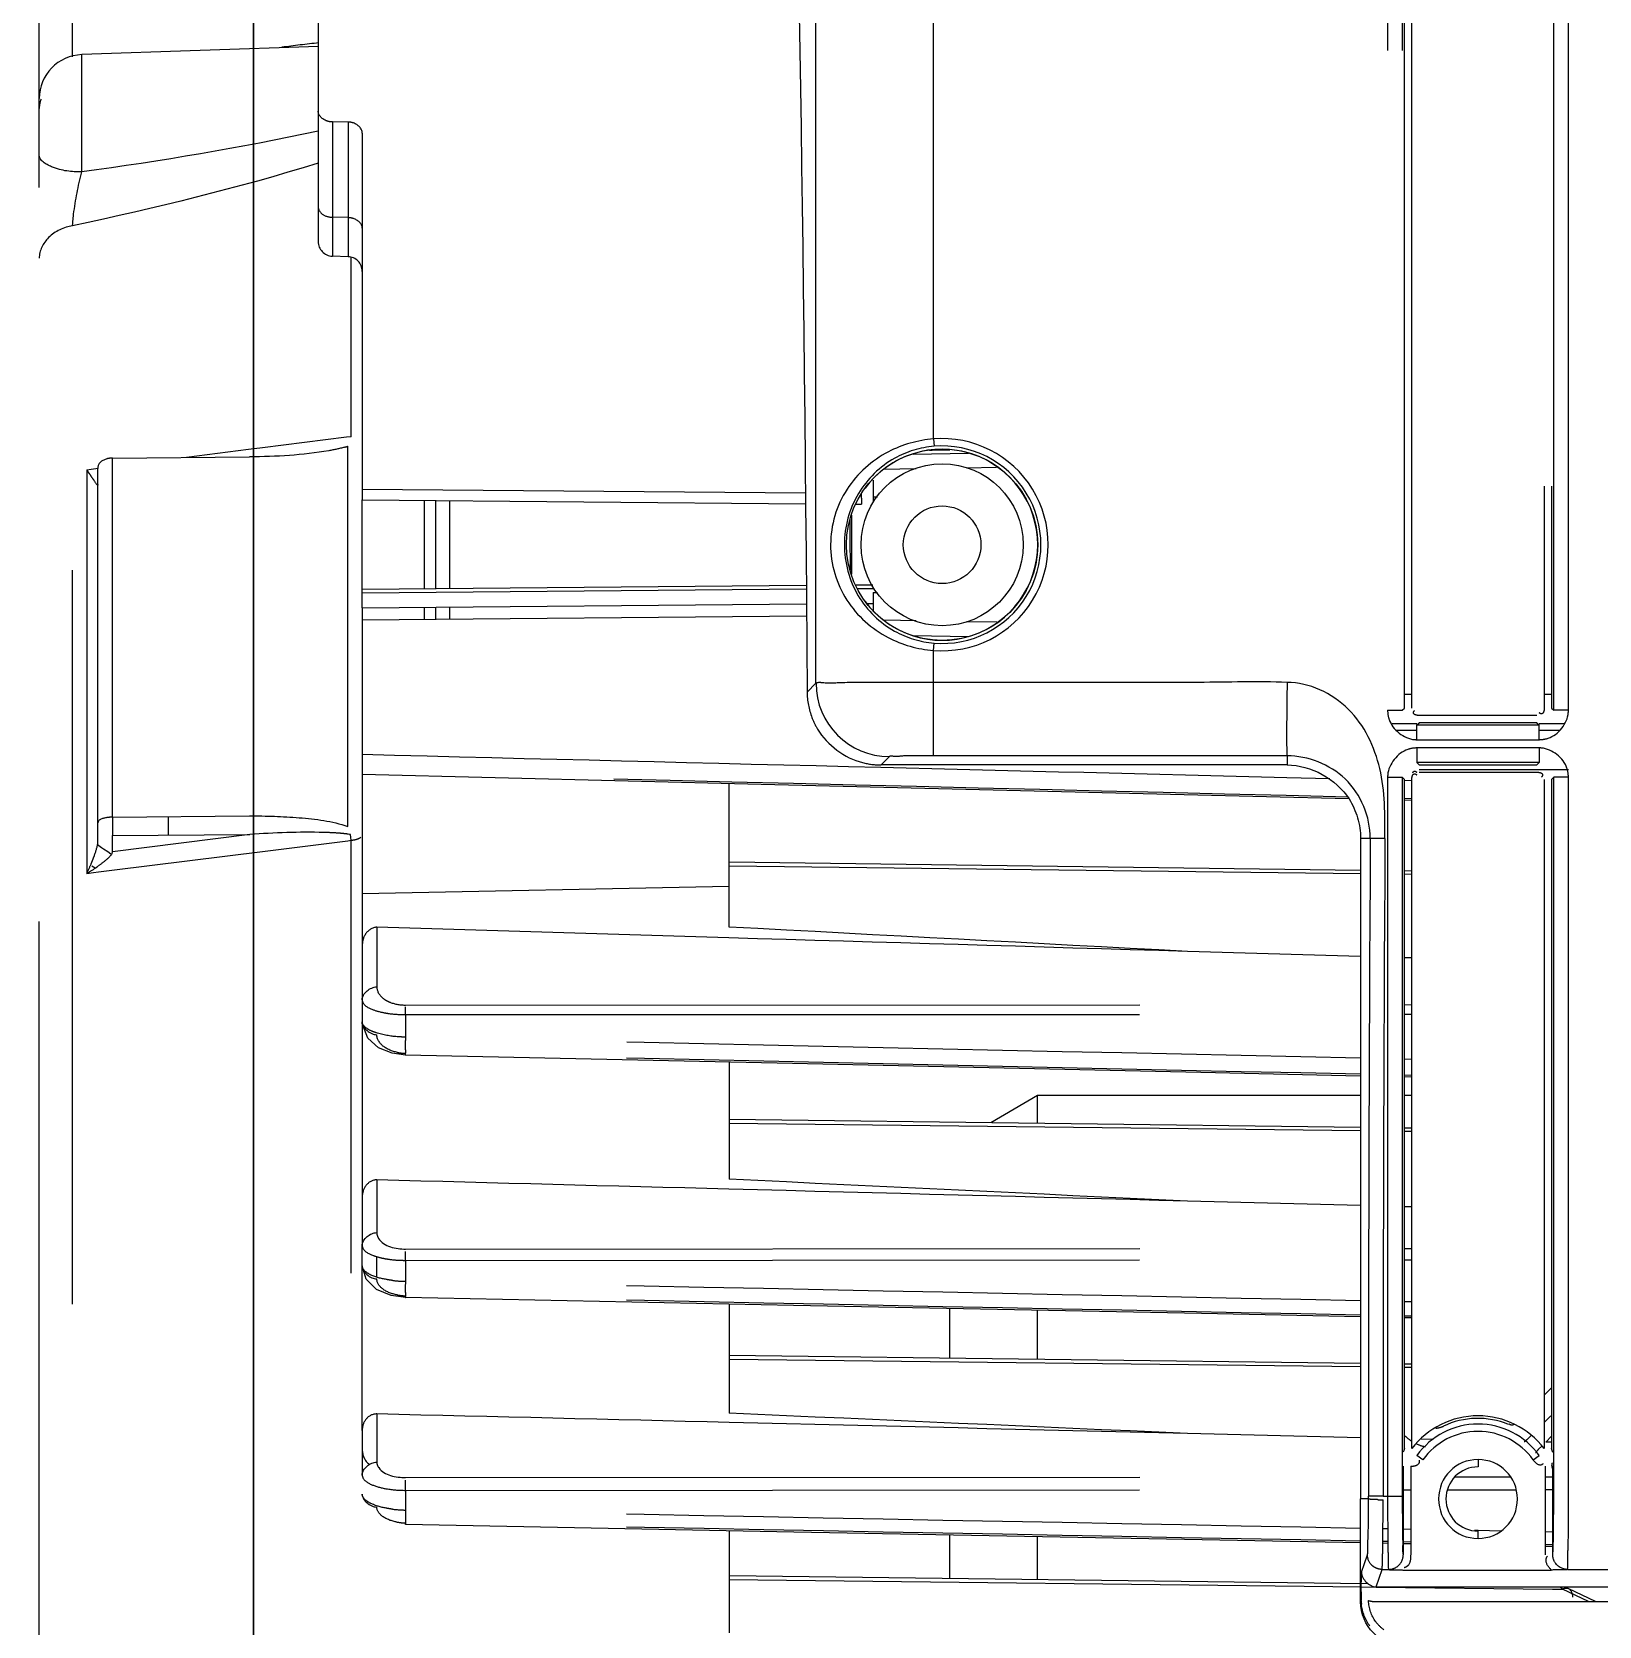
# Model space of a CAD drawing. Header units: millimetres. Extents: x 17886 to 18265, y -8727 to -7321.
# Drawn here: x 17962.2 to 17963.268, y -7873.928 to -7872.842 of the extents above; entities that cross this region are included whole.
import ezdxf

# ---------------------------------------------------------------- set-up
doc = ezdxf.new("R2010")
doc.units = ezdxf.units.MM
doc.linetypes.add('EPL_DASH', pattern=[1, 0.5, -0.5])
doc.layers.add('3551370_DKREDXF_CONTINUOUS_LINE', color=7, linetype='Continuous')
doc.layers.add('CRTANJE', color=4, linetype='Continuous', lineweight=30)

msp = doc.modelspace()

# ---------------------------------------------------------------- linework, layer by layer
at = {"layer": '3551370_DKREDXF_CONTINUOUS_LINE', "color": 6, "linetype": 'EPL_DASH'}
for p, q in [((17962.2052, -7874.94802), (17962.2052, -7872.08087)), ((17962.73428, -7873.28576), (17962.73428, -7872.35484)), ((17962.81427, -7873.11943), (17962.81427, -7872.35485)), ((17963.12362, -7872.35485), (17963.12362, -7873.30426)), ((17963.13362, -7872.35484), (17963.13362, -7873.30426)), ((17963.23677, -7873.30426), (17963.23677, -7872.35484)), ((17963.24677, -7873.30426), (17963.24677, -7872.35485)), ((17962.22794, -7872.85906), (17962.22794, -7872.74289)), ((17962.3952, -7872.78244), (17962.3952, -7872.98489)), ((17962.39535, -7872.85199), (17962.23415, -7872.85762)), ((17962.23415, -7872.93756), (17962.23415, -7872.85762)), ((17962.41555, -7872.90359), (17962.40485, -7872.90344)), ((17962.40485, -7872.90344), (17962.40485, -7872.99488)), ((17962.4252, -7872.91101), (17962.4252, -7873.16095)), ((17962.22794, -7874.70879), (17962.22794, -7872.97413)), ((17962.41555, -7872.96868), (17962.40485, -7872.96842)), ((17962.41555, -7872.96868), (17962.41555, -7872.99525)), ((17962.41555, -7872.99525), (17962.40485, -7872.99488)), ((17962.80055, -7873.12966), (17962.83825, -7873.129)), ((17962.81427, -7873.11943), (17962.81468, -7873.12441)), ((17962.23762, -7873.14058), (17962.23762, -7873.41537)), ((17962.2452, -7873.38096), (17962.2452, -7873.13962)), ((17962.25502, -7873.37703), (17962.25502, -7873.13247)), ((17962.78035, -7873.14001), (17962.8024, -7873.13962)), ((17962.83655, -7873.13903), (17962.85719, -7873.13867)), ((17962.4252, -7873.15353), (17962.7271, -7873.15618)), ((17962.46762, -7873.2216), (17962.46762, -7873.16132)), ((17962.72766, -7873.22183), (17962.4252, -7873.22447)), ((17962.4252, -7873.23447), (17962.4252, -7873.22197)), ((17962.77312, -7873.22143), (17962.76271, -7873.22152)), ((17962.46762, -7873.24238), (17962.46762, -7873.2341)), ((17962.4252, -7873.24275), (17962.4252, -7873.51636)), ((17962.81427, -7873.26349), (17962.81468, -7873.2585)), ((17962.81427, -7873.33524), (17962.81427, -7873.26349)), ((17962.73428, -7873.28576), (17962.72824, -7873.29181)), ((17962.80807, -7873.28525), (17962.8019, -7873.28526)), ((17962.81427, -7873.28525), (17962.80807, -7873.28525)), ((17963.14362, -7873.31425), (17963.22677, -7873.31425)), ((17963.14362, -7873.32425), (17963.22677, -7873.32425)), ((17962.78428, -7873.33576), (17962.77858, -7873.34146)), ((17963.0552, -7873.33524), (17963.0552, -7873.34146)), ((17963.22677, -7873.32989), (17963.14362, -7873.32989)), ((17963.0552, -7873.34146), (17962.77858, -7873.34146)), ((17963.22677, -7873.33989), (17963.14362, -7873.33989)), ((17962.6752, -7873.4519), (17962.6752, -7873.35421)), ((17963.0842, -7873.35086), (17963.05498, -7873.35013)), ((17963.12362, -7873.34988), (17963.12362, -7873.8395)), ((17963.13362, -7873.34988), (17963.13362, -7873.8395)), ((17963.14009, -7873.35224), (17963.13509, -7873.35211)), ((17963.23677, -7873.8395), (17963.23677, -7873.34988)), ((17963.24677, -7873.8395), (17963.24677, -7873.34988)), ((17963.13976, -7873.36564), (17963.13477, -7873.36551)), ((17963.13979, -7873.36447), (17963.13479, -7873.36435)), ((17962.2552, -7873.37703), (17962.2552, -7873.38962)), ((17962.2931, -7873.37669), (17962.2931, -7873.38928)), ((17962.34863, -7873.3888), (17962.2552, -7873.40056)), ((17962.24764, -7873.39783), (17962.24485, -7873.39592)), ((17962.24896, -7873.39873), (17962.24764, -7873.39783)), ((17962.25187, -7873.40072), (17962.24896, -7873.39873)), ((17962.25406, -7873.40222), (17962.25187, -7873.40072)), ((17962.25639, -7873.41301), (17962.35727, -7873.40034)), ((17962.35727, -7873.40034), (17962.41537, -7873.39304)), ((17962.41537, -7873.39304), (17962.41762, -7873.39276)), ((17962.41762, -7874.68767), (17962.41762, -7873.39276)), ((17963.11179, -7873.3915), (17963.1052, -7873.39146)), ((17963.1052, -7873.39146), (17963.1052, -7873.5532)), ((17963.12179, -7873.39156), (17963.11179, -7873.3915)), ((17962.67532, -7873.41028), (17963.1052, -7873.41536)), ((17962.67537, -7873.40756), (17963.1052, -7873.41308)), ((17962.23762, -7873.41537), (17962.2422, -7873.41479)), ((17962.2422, -7873.41479), (17962.24568, -7873.41435)), ((17962.24568, -7873.41435), (17962.25639, -7873.41301)), ((17963.13511, -7873.41346), (17963.14011, -7873.41352)), ((17963.13511, -7873.41571), (17963.14011, -7873.41577)), ((17962.6752, -7873.42429), (17962.4252, -7873.42916)), ((17962.43511, -7873.45206), (17962.43511, -7873.49265)), ((17962.45476, -7873.50501), (17963.1052, -7873.50476)), ((17963.13511, -7873.50475), (17963.14011, -7873.50474)), ((17962.4252, -7873.51641), (17962.4252, -7873.66883)), ((17962.45467, -7873.51152), (17963.1052, -7873.51128)), ((17962.45467, -7873.51152), (17962.45467, -7873.52684)), ((17963.13511, -7873.51127), (17963.14011, -7873.51127)), ((17962.45463, -7873.53905), (17962.44552, -7873.53784)), ((17962.45463, -7873.53905), (17962.45476, -7873.53788)), ((17963.14011, -7873.54202), (17963.13511, -7873.54191)), ((17962.6752, -7873.54391), (17962.6752, -7873.62366)), ((17963.1052, -7873.5532), (17963.1052, -7873.7173)), ((17963.14011, -7873.55294), (17963.13511, -7873.55283)), ((17963.14011, -7873.5541), (17963.13511, -7873.55399)), ((17962.85342, -7873.585), (17962.8852, -7873.56646)), ((17962.8852, -7873.56646), (17963.1052, -7873.56646)), ((17962.8852, -7873.5854), (17962.8852, -7873.56646)), ((17963.13511, -7873.56646), (17963.14011, -7873.56646)), ((17962.67514, -7873.58543), (17963.1052, -7873.59051)), ((17962.67517, -7873.58271), (17963.1052, -7873.58822)), ((17963.13511, -7873.58861), (17963.14011, -7873.58867)), ((17963.13511, -7873.59086), (17963.14011, -7873.59092)), ((17962.43511, -7873.62409), (17962.43511, -7873.66)), ((17962.45476, -7873.67123), (17963.1052, -7873.67085)), ((17963.13511, -7873.67084), (17963.14011, -7873.67083)), ((17962.4278, -7873.69166), (17962.4252, -7873.68265)), ((17962.4252, -7873.79475), (17962.4252, -7873.68266)), ((17962.43511, -7873.69021), (17962.43511, -7873.67637)), ((17962.45467, -7873.67891), (17963.1052, -7873.67854)), ((17963.13511, -7873.67853), (17963.14011, -7873.67852)), ((17962.45464, -7873.70421), (17962.44493, -7873.70293)), ((17962.45464, -7873.70421), (17962.45476, -7873.70304)), ((17962.6752, -7873.7087), (17962.6752, -7873.78302)), ((17962.8252, -7873.71174), (17962.8252, -7873.74544)), ((17962.8852, -7873.74621), (17962.8852, -7873.71295)), ((17963.14011, -7873.70718), (17963.13511, -7873.70708)), ((17963.1052, -7873.7173), (17963.1052, -7873.8395)), ((17963.14011, -7873.71695), (17963.13511, -7873.71684)), ((17963.14011, -7873.71811), (17963.13511, -7873.71801)), ((17962.67521, -7873.74351), (17963.1052, -7873.74903)), ((17962.67536, -7873.74624), (17963.1052, -7873.75131)), ((17963.13511, -7873.74941), (17963.14011, -7873.74948)), ((17963.13511, -7873.75166), (17963.14011, -7873.75172)), ((17962.4252, -7874.47157), (17962.4252, -7873.82513)), ((17962.45467, -7873.83557), (17963.10519, -7873.83517)), ((17962.45467, -7873.83557), (17962.45467, -7873.84899)), ((17962.45476, -7873.82678), (17963.1052, -7873.82639)), ((17963.13433, -7873.83515), (17963.13933, -7873.83515)), ((17963.16432, -7873.83514), (17963.21107, -7873.83511)), ((17963.16975, -7873.82635), (17963.1852, -7873.82634)), ((17963.1852, -7873.82634), (17963.20728, -7873.82632)), ((17963.23107, -7873.82631), (17963.23602, -7873.82631)), ((17963.23107, -7873.8351), (17963.23607, -7873.83509)), ((17963.1052, -7873.8395), (17963.1052, -7873.84146)), ((17963.11052, -7873.84146), (17963.1052, -7873.84146)), ((17963.12362, -7873.8395), (17963.13362, -7873.8395)), ((17964.23362, -7873.8395), (17963.23677, -7873.8395)), ((17962.6752, -7873.86314), (17962.6752, -7873.93269)), ((17962.8252, -7873.866), (17962.8252, -7873.89543)), ((17962.8852, -7873.8962), (17962.8852, -7873.86715)), ((17963.1237, -7873.86183), (17963.12045, -7873.86177)), ((17963.13933, -7873.86213), (17963.13433, -7873.86203)), ((17963.1853, -7873.86301), (17963.18287, -7873.86296)), ((17963.20078, -7873.86331), (17963.1853, -7873.86301)), ((17963.23607, -7873.86398), (17963.23107, -7873.86389)), ((17963.10589, -7873.89137), (17963.10986, -7873.87945)), ((17963.12379, -7873.87169), (17963.12036, -7873.87162)), ((17963.12378, -7873.87052), (17963.12037, -7873.87045)), ((17963.13947, -7873.87199), (17963.13447, -7873.87189)), ((17963.13949, -7873.87082), (17963.13449, -7873.87072)), ((17963.23618, -7873.87383), (17963.23118, -7873.87373)), ((17963.2362, -7873.87266), (17963.2312, -7873.87256)), ((17963.11588, -7873.90139), (17963.11986, -7873.88943)), ((17963.13527, -7873.88983), (17963.23512, -7873.88983)), ((17963.24611, -7873.88943), (17964.22429, -7873.88943)), ((17962.67522, -7873.89623), (17963.10574, -7873.90131)), ((17962.67526, -7873.89351), (17963.1096, -7873.89908)), ((17963.10563, -7873.91013), (17963.1052, -7873.91145)), ((17963.10574, -7873.90131), (17963.11588, -7873.90143)), ((17963.11588, -7873.90143), (17963.23593, -7873.90285)), ((17963.23593, -7873.90285), (17963.23891, -7873.90288)), ((17963.23891, -7873.90288), (17963.24284, -7873.90293)), ((17963.26055, -7873.91138), (17963.24284, -7873.90293)), ((17963.26518, -7873.91138), (17963.24706, -7873.90274))]:
    msp.add_line(p, q, dxfattribs=at)
at = {"layer": '3551370_DKREDXF_CONTINUOUS_LINE', "color": 7, "linetype": 'EPL_DASH'}
for p, q in [((17963.13511, -7873.30277), (17963.13511, -7872.15152)), ((17963.14011, -7873.30277), (17963.14011, -7872.15153)), ((17963.23028, -7872.15153), (17963.23028, -7873.30277)), ((17963.23528, -7872.15152), (17963.23528, -7873.30277)), ((17962.41555, -7872.90359), (17962.41555, -7872.96868)), ((17962.41762, -7873.11789), (17962.41762, -7872.99587)), ((17962.4146, -7873.11827), (17962.35727, -7873.12549)), ((17962.41762, -7873.11789), (17962.4146, -7873.11827)), ((17962.34783, -7873.12668), (17962.30542, -7873.13203)), ((17962.35727, -7873.12549), (17962.34783, -7873.12668)), ((17962.41537, -7873.38333), (17962.41537, -7873.12438)), ((17962.81338, -7873.12719), (17962.81156, -7873.12722)), ((17962.82021, -7873.12707), (17962.81338, -7873.12719)), ((17962.82219, -7873.12703), (17962.82021, -7873.12707)), ((17962.82543, -7873.12698), (17962.82219, -7873.12703)), ((17962.24052, -7873.14021), (17962.23762, -7873.14058)), ((17962.24534, -7873.13961), (17962.24052, -7873.14021)), ((17962.2452, -7873.13847), (17962.2452, -7873.13962)), ((17962.25502, -7873.13247), (17962.34846, -7873.13165)), ((17962.77315, -7873.14738), (17962.77315, -7873.15899)), ((17962.4252, -7873.16095), (17962.72717, -7873.16358)), ((17962.4252, -7873.22197), (17962.4252, -7873.16095)), ((17962.4752, -7873.16138), (17962.4752, -7873.22153)), ((17962.48467, -7873.16147), (17962.48467, -7873.22145)), ((17962.77615, -7873.15901), (17962.77315, -7873.15899)), ((17962.77317, -7873.15899), (17962.77317, -7873.16149)), ((17962.76168, -7873.16388), (17962.76524, -7873.16392)), ((17962.72764, -7873.21933), (17962.4252, -7873.22197)), ((17962.7731, -7873.21893), (17962.76168, -7873.21903)), ((17962.77315, -7873.22393), (17962.77615, -7873.22391)), ((17962.77315, -7873.22393), (17962.77315, -7873.23628)), ((17962.4252, -7873.23447), (17962.72774, -7873.23183)), ((17962.4252, -7873.23447), (17962.4252, -7873.24275)), ((17962.4752, -7873.23403), (17962.4752, -7873.24232)), ((17962.48467, -7873.23395), (17962.48467, -7873.24223)), ((17962.76945, -7873.23147), (17962.77321, -7873.23143)), ((17962.72781, -7873.24011), (17962.4252, -7873.24275)), ((17962.8024, -7873.2433), (17962.78113, -7873.24292)), ((17962.85753, -7873.24426), (17962.83655, -7873.24389)), ((17962.80056, -7873.25326), (17962.83825, -7873.25392)), ((17963.13362, -7873.30426), (17963.13511, -7873.30277)), ((17963.14011, -7873.29355), (17963.13511, -7873.29355)), ((17963.23528, -7873.29355), (17963.23028, -7873.29355)), ((17963.23528, -7873.30277), (17963.23677, -7873.30426)), ((17963.12362, -7873.30426), (17963.13362, -7873.30426)), ((17963.14362, -7873.31355), (17963.12619, -7873.31355)), ((17963.14362, -7873.31425), (17963.14511, -7873.31277)), ((17963.14362, -7873.32425), (17963.14362, -7873.31425)), ((17963.22528, -7873.30777), (17963.14511, -7873.30777)), ((17963.22528, -7873.31277), (17963.14511, -7873.31277)), ((17963.22528, -7873.31277), (17963.22677, -7873.31425)), ((17963.24421, -7873.31355), (17963.22677, -7873.31355)), ((17963.22677, -7873.32425), (17963.22677, -7873.31425)), ((17963.24677, -7873.30426), (17963.23677, -7873.30426)), ((17963.14362, -7873.31792), (17963.12935, -7873.31792)), ((17963.24105, -7873.31792), (17963.22677, -7873.31792)), ((17963.14362, -7873.32989), (17963.14362, -7873.33989)), ((17963.22677, -7873.32989), (17963.22677, -7873.33989)), ((17963.14511, -7873.34137), (17963.14362, -7873.33989)), ((17963.14511, -7873.34137), (17963.22528, -7873.34137)), ((17963.14511, -7873.34463), (17963.24677, -7873.34463)), ((17963.14511, -7873.34637), (17963.22528, -7873.34637)), ((17963.22677, -7873.33989), (17963.22528, -7873.34137)), ((17963.12362, -7873.34988), (17963.13362, -7873.34988)), ((17963.13511, -7873.35137), (17963.13362, -7873.34988)), ((17963.13511, -7873.80715), (17963.13511, -7873.35137)), ((17963.14011, -7873.80715), (17963.14011, -7873.35137)), ((17963.23028, -7873.35137), (17963.23028, -7873.80715)), ((17963.23677, -7873.34988), (17963.23528, -7873.35137)), ((17963.23528, -7873.35137), (17963.23528, -7873.80715)), ((17963.24677, -7873.34988), (17963.23677, -7873.34988)), ((17962.25502, -7873.37703), (17962.34846, -7873.37621)), ((17962.2452, -7873.39322), (17962.2452, -7873.38096)), ((17962.2552, -7873.38962), (17962.34863, -7873.3888)), ((17962.2552, -7873.40056), (17962.2552, -7873.38962)), ((17962.41751, -7873.39096), (17962.4173, -7873.38889)), ((17962.41762, -7873.39276), (17962.41751, -7873.39096)), ((17962.24325, -7873.41179), (17962.24108, -7873.41031)), ((17963.1052, -7873.4719), (17962.98729, -7873.46845)), ((17963.14011, -7873.47292), (17963.13511, -7873.47278)), ((17962.4252, -7873.51636), (17962.4252, -7873.51641)), ((17963.1052, -7873.64164), (17962.98729, -7873.63857)), ((17963.14011, -7873.64255), (17963.13511, -7873.64242)), ((17962.4252, -7873.68266), (17962.4252, -7873.66883)), ((17962.45467, -7873.67891), (17962.45467, -7873.69317)), ((17963.23528, -7873.76568), (17963.23028, -7873.77068)), ((17962.43511, -7873.78352), (17962.43511, -7873.8163)), ((17963.23028, -7873.78935), (17963.23481, -7873.78484)), ((17962.4252, -7873.79475), (17962.4252, -7873.82513)), ((17963.1052, -7873.79969), (17962.98729, -7873.79685)), ((17963.15474, -7873.80088), (17963.14653, -7873.80068)), ((17963.21919, -7873.8004), (17963.22139, -7873.79821)), ((17963.23129, -7873.80271), (17963.23528, -7873.79874)), ((17963.23528, -7873.80281), (17963.23129, -7873.80271)), ((17963.13459, -7873.80874), (17963.13433, -7873.80956)), ((17963.14765, -7873.8148), (17963.14357, -7873.81191)), ((17963.22274, -7873.8148), (17963.22682, -7873.81191)), ((17963.22641, -7873.80759), (17963.22857, -7873.80543)), ((17963.13433, -7873.81902), (17963.13433, -7873.87957)), ((17963.13933, -7873.81902), (17963.13933, -7873.87957)), ((17963.1852, -7873.81459), (17963.1852, -7873.81958)), ((17963.23107, -7873.87957), (17963.23107, -7873.81902)), ((17963.23607, -7873.87957), (17963.23607, -7873.81902)), ((17963.1052, -7873.91145), (17963.1052, -7873.84146)), ((17963.12052, -7873.8395), (17963.11052, -7873.8395)), ((17963.11052, -7873.84146), (17963.11052, -7873.8395)), ((17963.12052, -7873.8395), (17963.12362, -7873.8395)), ((17963.12362, -7873.8395), (17963.12363, -7873.84196)), ((17962.45466, -7873.85893), (17962.45476, -7873.85776)), ((17962.4546, -7873.85796), (17962.45465, -7873.85893)), ((17963.1852, -7873.86833), (17963.1852, -7873.86333)), ((17963.13429, -7873.87945), (17963.13433, -7873.87957)), ((17963.23607, -7873.87957), (17963.23611, -7873.87945)), ((17963.11986, -7873.88943), (17963.12429, -7873.88943)), ((17963.12429, -7873.88943), (17963.12434, -7873.88959)), ((17963.24606, -7873.88958), (17963.24611, -7873.88943)), ((17963.11588, -7873.90139), (17964.35452, -7873.90139)), ((17963.11588, -7873.91138), (17964.35452, -7873.91138))]:
    msp.add_line(p, q, dxfattribs=at)
at = {"layer": '3551370_DKREDXF_CONTINUOUS_LINE', "color": 6, "linetype": 'EPL_DASH'}
for points in [[(17963.09727, -7873.3646), (17962.985, -7873.36185), (17962.69702, -7873.35475), (17962.4252, -7873.34801)], [(17962.42892, -7873.52746), (17962.42524, -7873.51767), (17962.4252, -7873.51641)], [(17962.44552, -7873.53784), (17962.43628, -7873.53407), (17962.42892, -7873.52746)], [(17963.1052, -7873.55334), (17962.99634, -7873.55096), (17962.71824, -7873.54486), (17962.45463, -7873.53905)], [(17962.44493, -7873.70293), (17962.43503, -7873.69879), (17962.4278, -7873.69166)], [(17963.1052, -7873.71741), (17962.99695, -7873.71522), (17962.71886, -7873.70958), (17962.45464, -7873.70421)], [(17963.1052, -7873.87133), (17962.99734, -7873.86928), (17962.71927, -7873.86398), (17962.45466, -7873.85893)]]:
    msp.add_lwpolyline(points, dxfattribs=at)
at = {"layer": '3551370_DKREDXF_CONTINUOUS_LINE', "color": 7, "linetype": 'EPL_DASH'}
for points in [[(17962.4173, -7873.38889), (17962.41648, -7873.38875), (17962.41564, -7873.38863), (17962.4148, -7873.38851)], [(17962.25491, -7873.40126), (17962.25505, -7873.40089), (17962.2552, -7873.40056)]]:
    msp.add_lwpolyline(points, dxfattribs=at)
for radius in [0.06517, 0.05517, 0.02644]:
    msp.add_circle((17962.8202, -7873.19146), radius, dxfattribs=at)
at = {"layer": '3551370_DKREDXF_CONTINUOUS_LINE', "color": 6, "linetype": 'EPL_DASH'}
for centre, radius, start, end in [((17962.2352, -7872.88761), 0.03, 92.00015, 180.00136), ((17962.55844, -7874.29713), 1.45669, 96.42027, 97.41723), ((17962.4052, -7872.98489), 0.01, 179.9993, 267.99997), ((17962.4152, -7873.00525), 0.01, 0.00092, 88.00003), ((17962.8202, -7873.19146), 0.07227, 265.29726, 94.70274), ((17962.8202, -7873.19146), 0.06727, 265.29726, 94.70274), ((17962.7843, -7873.28575), 0.05001, 180.02106, 269.97894), ((17962.79856, -7879.66595), 6.38068, 90.181678, 90.40065), ((17962.81196, -7883.68155), 10.3963, 90.055465, 90.185357), ((17964.97713, -7873.32293), 1.9223, 179.07361, 179.67224), ((17965.20243, -7873.32587), 2.14762, 178.91622, 179.09224), ((17962.77823, -7873.29127), 0.05002, 201.01085, 211.11525), ((17962.77861, -7873.29079), 0.05067, 255.63837, 269.96221), ((18042.44454, -7873.83995), 79.33402, 179.6761248, 179.9996796), ((18040.8612, -7873.83573), 77.74068, 179.6726387, 180.0027824), ((17962.4522, -7873.44726), 0.06412, 259.20862, 261.64597), ((17962.45542, -7873.50649), 0.0314, 258.44041, 268.79477), ((17962.45541, -7873.66886), 0.03419, 259.09135, 268.90643), ((17963.1852, -7873.84146), 0.04605, 35.37065, 144.62935), ((17963.1852, -7873.84146), 0.02687, 90, 270), ((17962.67461, -7873.85822), 0.56204, 358.44949, 359.10162)]:
    msp.add_arc(centre, radius, start, end, dxfattribs=at)
at = {"layer": '3551370_DKREDXF_CONTINUOUS_LINE', "color": 7, "linetype": 'EPL_DASH'}
for centre, radius, start, end in [((17962.39389, -7873.0556), 0.07206, 285.48128, 287.34708), ((17962.8202, -7873.19146), 0.06509, 216.36913, 143.63087), ((17962.3082, -7873.0973), 0.08275, 211.37944, 213.19527), ((17962.31314, -7873.09399), 0.08869, 213.23551, 214.64209), ((17962.40198, -7873.03249), 0.19674, 214.67089, 215.21766), ((17962.32663, -7873.08589), 0.10439, 215.12075, 216.01234), ((17962.56824, -7873.16067), 0.19709, 0.23847, 1.20739), ((17968.04346, -7873.19145), 5.28495, 179.78301, 180.21721), ((17963.14377, -7873.30423), 0.02014, 180.07421, 197.97429), ((17963.22694, -7873.30425), 0.01983, 355.46608, 359.99145), ((17963.14363, -7873.30432), 0.01994, 265.50622, 269.97341), ((17963.22675, -7873.30408), 0.02017, 270.07698, 287.89058), ((17963.14365, -7873.35006), 0.02017, 90.07698, 107.89058), ((17963.22676, -7873.34982), 0.01994, 85.50622, 89.97341), ((17963.22663, -7873.34991), 0.02014, 0.07421, 17.97429), ((17963.14346, -7873.34989), 0.01983, 175.46608, 179.99145), ((17962.39164, -7873.65518), 0.26784, 87.8949, 88.42491), ((17962.39872, -7873.52449), 0.13695, 84.98869, 85.62852), ((17962.11607, -7873.35662), 0.135, 334.20378, 337.36866), ((17962.18019, -7873.31805), 0.113, 300.54524, 304.4028), ((17962.12674, -7873.36114), 0.12341, 337.40045, 338.10112), ((17962.14335, -7873.36772), 0.10554, 338.04947, 340.03811), ((17962.19031, -7873.33297), 0.09497, 304.45219, 305.30787), ((17962.4518, -7873.61735), 0.06139, 258.01085, 261.14081), ((17962.45459, -7873.5925), 0.08641, 268.08022, 270.0574), ((17962.45564, -7873.61102), 0.08216, 263.23626, 268.67921), ((17962.45566, -7873.61167), 0.08151, 268.65225, 269.30665), ((17963.1852, -7873.84146), 0.05666, 37.27365, 142.72635), ((17963.1852, -7873.84146), 0.05105, 35.37065, 144.62935), ((17963.1552, -7873.77821), 0.01509, 274.81937, 295.37693), ((17963.1852, -7873.84146), 0.05491, 67.74825, 115.37693), ((17963.15515, -7873.77833), 0.02814, 224.03598, 234.39542), ((17963.15519, -7873.77826), 0.02823, 234.40939, 237.32524), ((17963.24773, -7873.84513), 0.11885, 161.36241, 162.17085), ((17963.15522, -7873.77816), 0.02833, 245.2909, 257.81423), ((17963.23704, -7873.81823), 0.01504, 134.96501, 147.35077), ((17963.12318, -7873.84496), 0.11831, 17.40972, 18.63915), ((17963.1852, -7873.84146), 0.02187, 90, 270), ((17963.1852, -7873.84146), 0.02687, 270, 90), ((17963.12068, -7873.65), 0.19195, 268.82366, 269.95215), ((17959.7385, -7873.83978), 3.38202, 359.74779, 359.96335), ((17966.5761, -7873.83965), 3.45248, 180.03817, 180.20507), ((17962.45559, -7873.7693), 0.07969, 262.93743, 269.34012), ((17962.45541, -7873.82139), 0.03638, 259.59058, 268.98407), ((17960.98299, -7873.84669), 2.13752, 359.28851, 359.78605), ((17965.63087, -7873.84356), 2.50724, 180.19305, 180.69367), ((17963.14306, -7873.40067), 0.48927, 267.80762, 268.23667), ((17964.00249, -7873.91062), 0.89686, 179.62377, 179.96892), ((17963.13546, -7873.91013), 0.02983, 181.25645, 185.80207), ((17963.11602, -7873.89085), 0.02053, 254.80425, 261.90369), ((17963.1159, -7873.89179), 0.01958, 261.8739, 269.94399), ((17963.24541, -7873.90621), 0.00385, 64.52557, 75.7687), ((17963.13576, -7873.91003), 0.02518, 216.68062, 234.30837)]:
    msp.add_arc(centre, radius, start, end, dxfattribs=at)
at = {"layer": '3551370_DKREDXF_CONTINUOUS_LINE', "color": 6, "linetype": 'EPL_DASH', "extrusion": (0, 0, -1)}
msp.add_ellipse((17962.7052, -7873.84146), major_axis=(0, 1.43), ratio=0.0174551, start_param=7.0685073, end_param=7.4594554, dxfattribs=at)
at = {"layer": '3551370_DKREDXF_CONTINUOUS_LINE', "color": 7, "linetype": 'EPL_DASH', "extrusion": (0, 0, -1)}
msp.add_ellipse((17963.1352, -7873.91142), major_axis=(0.00949, 0.02851), ratio=0.9984779, start_param=-3.462643, end_param=-1.8927601, dxfattribs=at)
at = {"layer": '3551370_DKREDXF_CONTINUOUS_LINE', "color": 6, "linetype": 'EPL_DASH'}
for points in [[(17962.20641, -7872.88796), (17962.20563, -7872.88998), (17962.2052, -7872.89218), (17962.2052, -7872.89434)], [(17962.39524, -7872.90973), (17962.34197, -7872.92119), (17962.28813, -7872.93012), (17962.23415, -7872.93756)], [(17962.39529, -7872.93159), (17962.34027, -7872.94852), (17962.28426, -7872.96229), (17962.22794, -7872.97413)], [(17962.3952, -7872.96135), (17962.3952, -7872.96324), (17962.39648, -7872.96515), (17962.398, -7872.96627)], [(17962.398, -7872.96627), (17962.39993, -7872.96768), (17962.40246, -7872.96836), (17962.40485, -7872.96842)], [(17962.81427, -7873.11943), (17962.80367, -7873.12025), (17962.79301, -7873.12326), (17962.78358, -7873.12818)], [(17962.81468, -7873.12441), (17962.80538, -7873.12518), (17962.79605, -7873.12802), (17962.7879, -7873.13256)], [(17962.78345, -7873.25467), (17962.79291, -7873.25963), (17962.80362, -7873.26266), (17962.81427, -7873.26349)], [(17962.78778, -7873.25029), (17962.79596, -7873.25487), (17962.80534, -7873.25773), (17962.81468, -7873.2585)], [(17962.72824, -7873.29181), (17962.72828, -7873.29771), (17962.72942, -7873.3037), (17962.73154, -7873.30921)], [(17962.73541, -7873.31712), (17962.74198, -7873.32801), (17962.75372, -7873.33672), (17962.76604, -7873.33988)], [(17962.77853, -7873.34327), (17962.66075, -7873.34034), (17962.54297, -7873.33739), (17962.4252, -7873.33444)], [(17963.0552, -7873.33524), (17962.97489, -7873.33529), (17962.89458, -7873.33524), (17962.81427, -7873.33524)], [(17963.09653, -7873.36341), (17962.87275, -7873.35793), (17962.64898, -7873.3524), (17962.4252, -7873.34684)], [(17963.05498, -7873.35013), (17962.96283, -7873.34785), (17962.87068, -7873.34557), (17962.77853, -7873.34327)], [(17963.0552, -7873.34146), (17963.07122, -7873.34146), (17963.08873, -7873.35105), (17963.09734, -7873.36456)], [(17963.12179, -7873.39156), (17963.12188, -7873.37565), (17963.12189, -7873.35946), (17963.11828, -7873.34396)], [(17963.09734, -7873.36456), (17963.10237, -7873.37243), (17963.1052, -7873.38212), (17963.1052, -7873.39146)], [(17962.67498, -7873.45922), (17962.59502, -7873.45684), (17962.51507, -7873.45446), (17962.43511, -7873.45206)], [(17962.98729, -7873.46845), (17962.88325, -7873.46297), (17962.77922, -7873.45746), (17962.6752, -7873.4519)], [(17962.98729, -7873.46845), (17962.88318, -7873.46539), (17962.77908, -7873.46232), (17962.67498, -7873.45922)], [(17962.4252, -7873.50148), (17962.4252, -7873.49705), (17962.43069, -7873.49268), (17962.43511, -7873.49265)], [(17962.43266, -7873.50819), (17962.43509, -7873.50912), (17962.43763, -7873.50976), (17962.44019, -7873.51025)], [(17962.43151, -7873.5227), (17962.42984, -7873.52195), (17962.42817, -7873.52103), (17962.42686, -7873.51974)], [(17962.44288, -7873.5107), (17962.44678, -7873.51128), (17962.45073, -7873.51153), (17962.45467, -7873.51152)], [(17962.43932, -7873.53291), (17962.43704, -7873.53106), (17962.43511, -7873.52812), (17962.43511, -7873.52519)], [(17963.1052, -7873.54125), (17962.88836, -7873.53647), (17962.67151, -7873.53167), (17962.45467, -7873.52684)], [(17962.44913, -7873.53725), (17962.44562, -7873.53654), (17962.44209, -7873.53516), (17962.43932, -7873.53291)], [(17963.1052, -7873.55217), (17962.88839, -7873.54743), (17962.67157, -7873.54267), (17962.45476, -7873.53788)], [(17962.67502, -7873.6304), (17962.59505, -7873.6283), (17962.51508, -7873.6262), (17962.43511, -7873.62409)], [(17962.98729, -7873.63857), (17962.88326, -7873.63362), (17962.77923, -7873.62865), (17962.6752, -7873.62366)], [(17962.98729, -7873.63857), (17962.8832, -7873.63586), (17962.77911, -7873.63313), (17962.67502, -7873.6304)], [(17962.4252, -7873.66883), (17962.4252, -7873.6644), (17962.43069, -7873.66003), (17962.43511, -7873.66)], [(17962.4252, -7873.68265), (17962.4252, -7873.68707), (17962.43069, -7873.69144), (17962.43511, -7873.69148)], [(17962.43914, -7873.69837), (17962.43702, -7873.69675), (17962.43511, -7873.69414), (17962.43511, -7873.69148)], [(17963.1052, -7873.70647), (17962.88836, -7873.70205), (17962.67151, -7873.69762), (17962.45467, -7873.69317)], [(17962.44894, -7873.70243), (17962.44547, -7873.70176), (17962.44195, -7873.70051), (17962.43914, -7873.69837)], [(17963.1052, -7873.71624), (17962.88839, -7873.71185), (17962.67157, -7873.70746), (17962.45476, -7873.70304)], [(17962.67505, -7873.78932), (17962.59507, -7873.78739), (17962.51509, -7873.78546), (17962.43511, -7873.78352)], [(17962.98729, -7873.79685), (17962.88321, -7873.79435), (17962.77913, -7873.79184), (17962.67505, -7873.78932)], [(17962.98729, -7873.79685), (17962.88326, -7873.79226), (17962.77923, -7873.78765), (17962.6752, -7873.78302)], [(17962.4252, -7873.8079), (17962.4252, -7873.81154), (17962.42698, -7873.8156), (17962.42992, -7873.81775)], [(17962.4328, -7873.83214), (17962.43592, -7873.83336), (17962.43922, -7873.83412), (17962.44253, -7873.83465)], [(17962.44253, -7873.83465), (17962.44654, -7873.83529), (17962.45061, -7873.83557), (17962.45467, -7873.83557)], [(17963.1052, -7873.86148), (17962.88836, -7873.85732), (17962.67151, -7873.85316), (17962.45467, -7873.84899)], [(17963.1052, -7873.87016), (17962.88839, -7873.86604), (17962.67157, -7873.86191), (17962.45476, -7873.85776)], [(17963.11279, -7873.88651), (17963.11099, -7873.88471), (17963.10986, -7873.882), (17963.10986, -7873.87945)]]:
    msp.add_open_spline(points, degree=3, dxfattribs=at)
for points, knots in [([(17962.40485, -7872.90344), (17962.4036, -7872.90342), (17962.39945, -7872.90291), (17962.3952, -7872.89907), (17962.3952, -7872.89606)], [0, 0, 0, 0, 0.2930313, 1, 1, 1, 1]), ([(17962.23415, -7872.93756), (17962.2272, -7872.93746), (17962.2173, -7872.93678), (17962.2052, -7872.92977), (17962.2052, -7872.92587)], [0, 0, 0, 0, 0.6404286, 1, 1, 1, 1]), ([(17962.22794, -7872.97413), (17962.22806, -7872.97153), (17962.22932, -7872.9592), (17962.23176, -7872.94703), (17962.23415, -7872.93756)], [0, 0, 0, 0, 0.2108739, 1, 1, 1, 1]), ([(17962.22794, -7872.97413), (17962.22195, -7872.97527), (17962.21092, -7872.97993), (17962.2052, -7872.99121), (17962.2052, -7872.99636)], [0, 0, 0, 0, 0.5416743, 1, 1, 1, 1]), ([(17962.78358, -7873.12818), (17962.77235, -7873.13404), (17962.75203, -7873.15204), (17962.74028, -7873.19138), (17962.75194, -7873.23075), (17962.77223, -7873.24879), (17962.78345, -7873.25467)], [0, 0, 0, 0, 0.245796, 0.4999359, 0.7542597, 1, 1, 1, 1]), ([(17962.7879, -7873.13256), (17962.77785, -7873.13816), (17962.76003, -7873.15544), (17962.75034, -7873.19139), (17962.75996, -7873.22735), (17962.77774, -7873.24467), (17962.78778, -7873.25029)], [0, 0, 0, 0, 0.2446034, 0.4999311, 0.7554485, 1, 1, 1, 1]), ([(17962.75394, -7873.28543), (17962.74916, -7873.28547), (17962.74276, -7873.28621), (17962.73594, -7873.28514), (17962.73428, -7873.28576)], [0, 0, 0, 0, 0.7295681, 1, 1, 1, 1]), ([(17963.0552, -7873.28525), (17963.03513, -7873.2845), (17962.99496, -7873.28559), (17962.91466, -7873.28505), (17962.85443, -7873.28525), (17962.81427, -7873.28525)], [0, 0, 0, 0, 0.2499999, 0.4999999, 1, 1, 1, 1]), ([(17963.11828, -7873.34396), (17963.11481, -7873.32906), (17963.10118, -7873.29997), (17963.07031, -7873.28525), (17963.0552, -7873.28525)], [0, 0, 0, 0, 0.5031288, 1, 1, 1, 1]), ([(17963.05486, -7873.31193), (17963.05485, -7873.31511), (17963.05493, -7873.32067), (17963.05464, -7873.32809), (17963.0553, -7873.33226), (17963.05474, -7873.33488), (17963.0552, -7873.33524)], [0, 0, 0, 0, 0.4093513, 0.7239752, 0.924773, 1, 1, 1, 1]), ([(17962.81427, -7873.33524), (17962.81049, -7873.33524), (17962.80354, -7873.33539), (17962.79412, -7873.33505), (17962.78837, -7873.33606), (17962.78485, -7873.33518), (17962.78428, -7873.33576)], [0, 0, 0, 0, 0.3785937, 0.7008129, 0.9187026, 1, 1, 1, 1]), ([(17963.11179, -7873.3915), (17963.11188, -7873.37685), (17963.09942, -7873.3467), (17963.06936, -7873.33524), (17963.0552, -7873.33524)], [0, 0, 0, 0, 0.5083848, 1, 1, 1, 1]), ([(17962.43511, -7873.45206), (17962.43215, -7873.45197), (17962.4263, -7873.45609), (17962.4252, -7873.46218), (17962.4252, -7873.46511)], [0, 0, 0, 0, 0.5024969, 1, 1, 1, 1]), ([(17962.43511, -7873.49265), (17962.43511, -7873.49534), (17962.43742, -7873.49922), (17962.44066, -7873.50135), (17962.44171, -7873.50193)], [0, 0, 0, 0, 0.6918658, 1, 1, 1, 1]), ([(17962.4252, -7873.50148), (17962.4252, -7873.50209), (17962.42627, -7873.50556), (17962.43, -7873.50717), (17962.43266, -7873.50819)], [0, 0, 0, 0, 0.1777904, 1, 1, 1, 1]), ([(17962.44171, -7873.50193), (17962.44256, -7873.5024), (17962.44665, -7873.5043), (17962.45124, -7873.50501), (17962.45476, -7873.50501)], [0, 0, 0, 0, 0.2166693, 1, 1, 1, 1]), ([(17962.45467, -7873.51152), (17962.45468, -7873.50989), (17962.45459, -7873.50976), (17962.45474, -7873.5062), (17962.45476, -7873.50631)], [0, 0, 0, 0, 0.9372192, 1, 1, 1, 1]), ([(17962.42686, -7873.51974), (17962.42637, -7873.51925), (17962.42555, -7873.51823), (17962.4252, -7873.51695), (17962.4252, -7873.51636)], [0, 0, 0, 0, 0.5446515, 1, 1, 1, 1]), ([(17962.43483, -7873.52396), (17962.43424, -7873.52377), (17962.43313, -7873.52338), (17962.43203, -7873.52293), (17962.43151, -7873.5227)], [0, 0, 0, 0, 0.5200646, 1, 1, 1, 1]), ([(17962.45467, -7873.52684), (17962.45282, -7873.52682), (17962.44613, -7873.52649), (17962.43943, -7873.52546), (17962.43483, -7873.52396)], [0, 0, 0, 0, 0.2772378, 1, 1, 1, 1]), ([(17962.45467, -7873.52684), (17962.4546, -7873.52966), (17962.45408, -7873.53393), (17962.45489, -7873.53704), (17962.4543, -7873.53905), (17962.45463, -7873.53905)], [0, 0, 0, 0, 0.6916727, 0.9185364, 1, 1, 1, 1]), ([(17962.43511, -7873.62409), (17962.43229, -7873.62401), (17962.42656, -7873.62744), (17962.4252, -7873.6333), (17962.4252, -7873.6361)], [0, 0, 0, 0, 0.5028401, 1, 1, 1, 1]), ([(17962.43511, -7873.66), (17962.43511, -7873.66139), (17962.43808, -7873.66935), (17962.44817, -7873.67123), (17962.45476, -7873.67123)], [0, 0, 0, 0, 0.1740368, 1, 1, 1, 1]), ([(17962.45467, -7873.67891), (17962.45468, -7873.677), (17962.45451, -7873.67685), (17962.45474, -7873.6727), (17962.45476, -7873.67282)], [0, 0, 0, 0, 0.9422596, 1, 1, 1, 1]), ([(17962.45467, -7873.69317), (17962.45462, -7873.69575), (17962.45414, -7873.69968), (17962.45489, -7873.7024), (17962.45436, -7873.70424), (17962.45464, -7873.70421)], [0, 0, 0, 0, 0.7001463, 0.9212335, 1, 1, 1, 1]), ([(17962.4252, -7873.82513), (17962.4252, -7873.82578), (17962.42628, -7873.82935), (17962.43008, -7873.83107), (17962.4328, -7873.83214)], [0, 0, 0, 0, 0.1825636, 1, 1, 1, 1]), ([(17962.43511, -7873.8163), (17962.43511, -7873.81764), (17962.43841, -7873.82538), (17962.44826, -7873.82678), (17962.45476, -7873.82678)], [0, 0, 0, 0, 0.1714362, 1, 1, 1, 1]), ([(17962.45467, -7873.83557), (17962.45467, -7873.83339), (17962.45446, -7873.83323), (17962.45474, -7873.82853), (17962.45476, -7873.82865)], [0, 0, 0, 0, 0.9449875, 1, 1, 1, 1]), ([(17963.10986, -7873.87945), (17963.11022, -7873.87836), (17963.10996, -7873.87435), (17963.11075, -7873.86182), (17963.11052, -7873.85022), (17963.11052, -7873.84146)], [0, 0, 0, 0, 0.0901097, 0.3082635, 1, 1, 1, 1]), ([(17963.13362, -7873.8395), (17963.13362, -7873.84202), (17963.13364, -7873.8512), (17963.1337, -7873.86037), (17963.13382, -7873.86704)], [0, 0, 0, 0, 0.2739989, 1, 1, 1, 1]), ([(17963.23658, -7873.86704), (17963.23661, -7873.86505), (17963.23673, -7873.85587), (17963.23677, -7873.84669), (17963.23677, -7873.8395)], [0, 0, 0, 0, 0.2167995, 1, 1, 1, 1]), ([(17963.24611, -7873.88943), (17963.2465, -7873.88797), (17963.24619, -7873.88271), (17963.24704, -7873.86618), (17963.24677, -7873.85098), (17963.24677, -7873.8395)], [0, 0, 0, 0, 0.0907409, 0.3108092, 1, 1, 1, 1]), ([(17963.13382, -7873.86704), (17963.13384, -7873.8687), (17963.13411, -7873.8728), (17963.1335, -7873.87709), (17963.13429, -7873.87945)], [0, 0, 0, 0, 0.4009686, 1, 1, 1, 1]), ([(17963.23611, -7873.87945), (17963.23617, -7873.87926), (17963.2363, -7873.87723), (17963.23639, -7873.87524), (17963.23644, -7873.87343)], [0, 0, 0, 0, 0.0978638, 1, 1, 1, 1]), ([(17963.11604, -7873.88866), (17963.11544, -7873.88841), (17963.11428, -7873.88779), (17963.11326, -7873.88697), (17963.11279, -7873.88651)], [0, 0, 0, 0, 0.5000545, 1, 1, 1, 1]), ([(17963.11986, -7873.88943), (17963.11921, -7873.88943), (17963.11791, -7873.88929), (17963.11665, -7873.88891), (17963.11604, -7873.88866)], [0, 0, 0, 0, 0.4960847, 1, 1, 1, 1])]:
    msp.add_open_spline(points, degree=3, knots=knots, dxfattribs=at)
at = {"layer": '3551370_DKREDXF_CONTINUOUS_LINE', "color": 7, "linetype": 'EPL_DASH'}
for points, knots in [([(17962.4252, -7872.91101), (17962.4252, -7872.90799), (17962.42097, -7872.90412), (17962.41679, -7872.9036), (17962.41555, -7872.90359)], [0, 0, 0, 0, 0.7077954, 1, 1, 1, 1]), ([(17962.4252, -7872.97575), (17962.4252, -7872.97282), (17962.42084, -7872.96922), (17962.41679, -7872.96872), (17962.41555, -7872.96868)], [0, 0, 0, 0, 0.7016636, 1, 1, 1, 1]), ([(17962.25502, -7873.13247), (17962.25377, -7873.13249), (17962.24998, -7873.13284), (17962.2452, -7873.13573), (17962.2452, -7873.13847)], [0, 0, 0, 0, 0.3147953, 1, 1, 1, 1]), ([(17962.76533, -7873.15985), (17962.76533, -7873.16068), (17962.76532, -7873.16198), (17962.76531, -7873.16329), (17962.76527, -7873.16376)], [0, 0, 0, 0, 0.633946, 1, 1, 1, 1]), ([(17962.76527, -7873.16376), (17962.76526, -7873.1638), (17962.76525, -7873.16384), (17962.76525, -7873.16392), (17962.76524, -7873.16392)], [0, 0, 0, 0, 0.7349619, 1, 1, 1, 1]), ([(17963.23028, -7873.30277), (17963.23028, -7873.30321), (17963.23021, -7873.30412), (17963.23, -7873.30501), (17963.22982, -7873.30544)], [0, 0, 0, 0, 0.4858125, 1, 1, 1, 1]), ([(17963.14122, -7873.30591), (17963.14122, -7873.30566), (17963.14139, -7873.30508), (17963.14174, -7873.3046), (17963.14197, -7873.30434)], [0, 0, 0, 0, 0.4155227, 1, 1, 1, 1]), ([(17963.14242, -7873.3073), (17963.14211, -7873.30717), (17963.14152, -7873.30686), (17963.14122, -7873.30621), (17963.14122, -7873.30591)], [0, 0, 0, 0, 0.5326391, 1, 1, 1, 1]), ([(17963.14511, -7873.30777), (17963.14467, -7873.30777), (17963.14375, -7873.30769), (17963.14285, -7873.30748), (17963.14242, -7873.3073)], [0, 0, 0, 0, 0.486147, 1, 1, 1, 1]), ([(17963.22842, -7873.30667), (17963.22817, -7873.30667), (17963.22759, -7873.30649), (17963.22711, -7873.30614), (17963.22685, -7873.30592)], [0, 0, 0, 0, 0.4157906, 1, 1, 1, 1]), ([(17963.22982, -7873.30544), (17963.22969, -7873.30576), (17963.22938, -7873.30636), (17963.22872, -7873.30667), (17963.22842, -7873.30667)], [0, 0, 0, 0, 0.5331753, 1, 1, 1, 1]), ([(17963.1406, -7873.3469), (17963.14073, -7873.34659), (17963.14105, -7873.34601), (17963.14169, -7873.34572), (17963.14198, -7873.34572)], [0, 0, 0, 0, 0.5314864, 1, 1, 1, 1]), ([(17963.14198, -7873.34572), (17963.14223, -7873.34572), (17963.14281, -7873.3459), (17963.14329, -7873.34625), (17963.14356, -7873.34647)], [0, 0, 0, 0, 0.4160064, 1, 1, 1, 1]), ([(17963.22528, -7873.34637), (17963.22573, -7873.34637), (17963.22664, -7873.34645), (17963.22754, -7873.34666), (17963.22797, -7873.34684)], [0, 0, 0, 0, 0.486147, 1, 1, 1, 1]), ([(17963.22797, -7873.34684), (17963.22829, -7873.34697), (17963.22888, -7873.34728), (17963.22918, -7873.34793), (17963.22918, -7873.34823)], [0, 0, 0, 0, 0.5326391, 1, 1, 1, 1]), ([(17963.14011, -7873.35137), (17963.14011, -7873.35093), (17963.14019, -7873.35002), (17963.1404, -7873.34913), (17963.14058, -7873.3487)], [0, 0, 0, 0, 0.4858125, 1, 1, 1, 1]), ([(17963.14058, -7873.3487), (17963.14071, -7873.34838), (17963.14102, -7873.34778), (17963.14168, -7873.34748), (17963.14198, -7873.34748)], [0, 0, 0, 0, 0.5331753, 1, 1, 1, 1]), ([(17963.14198, -7873.34748), (17963.14222, -7873.34748), (17963.14281, -7873.34765), (17963.14329, -7873.348), (17963.14355, -7873.34822)], [0, 0, 0, 0, 0.4157906, 1, 1, 1, 1]), ([(17963.22918, -7873.34823), (17963.22918, -7873.34848), (17963.229, -7873.34906), (17963.22865, -7873.34954), (17963.22843, -7873.3498)], [0, 0, 0, 0, 0.4155227, 1, 1, 1, 1]), ([(17962.25502, -7873.37703), (17962.25377, -7873.37704), (17962.25055, -7873.37731), (17962.2452, -7873.3786), (17962.2452, -7873.38096)], [0, 0, 0, 0, 0.3466242, 1, 1, 1, 1]), ([(17962.34846, -7873.37621), (17962.35973, -7873.37611), (17962.38214, -7873.37692), (17962.40477, -7873.37968), (17962.41537, -7873.38333)], [0, 0, 0, 0, 0.50143, 1, 1, 1, 1]), ([(17962.4148, -7873.38851), (17962.41411, -7873.38842), (17962.41275, -7873.38826), (17962.41137, -7873.38813), (17962.41069, -7873.38807)], [0, 0, 0, 0, 0.4995965, 1, 1, 1, 1]), ([(17962.42153, -7873.39202), (17962.42206, -7873.39185), (17962.423, -7873.3915), (17962.42388, -7873.39099), (17962.42424, -7873.3907)], [0, 0, 0, 0, 0.5489621, 1, 1, 1, 1]), ([(17962.24502, -7873.39518), (17962.24507, -7873.39484), (17962.24516, -7873.39419), (17962.2452, -7873.39354), (17962.2452, -7873.39322)], [0, 0, 0, 0, 0.5232022, 1, 1, 1, 1]), ([(17962.41762, -7873.39276), (17962.41831, -7873.3927), (17962.41963, -7873.39251), (17962.42093, -7873.3922), (17962.42153, -7873.39202)], [0, 0, 0, 0, 0.5215081, 1, 1, 1, 1]), ([(17962.4252, -7873.66883), (17962.4252, -7873.66945), (17962.42627, -7873.6729), (17962.42997, -7873.67452), (17962.43262, -7873.67554)], [0, 0, 0, 0, 0.1795657, 1, 1, 1, 1]), ([(17962.42677, -7873.68595), (17962.42631, -7873.68547), (17962.42553, -7873.68447), (17962.4252, -7873.68322), (17962.4252, -7873.68266)], [0, 0, 0, 0, 0.5416663, 1, 1, 1, 1]), ([(17962.44596, -7873.6926), (17962.44451, -7873.69243), (17962.43951, -7873.69168), (17962.43452, -7873.69041), (17962.43124, -7873.68889)], [0, 0, 0, 0, 0.2874403, 1, 1, 1, 1]), ([(17962.43511, -7873.78352), (17962.43239, -7873.78346), (17962.42678, -7873.78637), (17962.4252, -7873.79205), (17962.4252, -7873.79475)], [0, 0, 0, 0, 0.5017573, 1, 1, 1, 1]), ([(17963.20964, -7873.79077), (17963.2091, -7873.79101), (17963.2079, -7873.79135), (17963.20671, -7873.79077), (17963.20634, -7873.79034)], [0, 0, 0, 0, 0.5085444, 1, 1, 1, 1]), ([(17963.21666, -7873.80241), (17963.21712, -7873.80212), (17963.218, -7873.80149), (17963.21881, -7873.80078), (17963.21919, -7873.8004)], [0, 0, 0, 0, 0.5018447, 1, 1, 1, 1]), ([(17963.13933, -7873.81902), (17963.13964, -7873.81903), (17963.14029, -7873.81903), (17963.14094, -7873.81901), (17963.14127, -7873.81898)], [0, 0, 0, 0, 0.4890719, 1, 1, 1, 1]), ([(17963.14127, -7873.81898), (17963.14275, -7873.81887), (17963.14537, -7873.81791), (17963.14546, -7873.81561), (17963.14542, -7873.81497)], [0, 0, 0, 0, 0.6980492, 1, 1, 1, 1]), ([(17963.22862, -7873.81799), (17963.22878, -7873.81791), (17963.22913, -7873.8177), (17963.22945, -7873.81746), (17963.22961, -7873.81732)], [0, 0, 0, 0, 0.4722206, 1, 1, 1, 1]), ([(17963.23602, -7873.82066), (17963.23577, -7873.82004), (17963.23548, -7873.81873), (17963.23566, -7873.81735), (17963.23596, -7873.81676)], [0, 0, 0, 0, 0.5045695, 1, 1, 1, 1]), ([(17962.42672, -7873.84147), (17962.42626, -7873.84098), (17962.42551, -7873.83995), (17962.4252, -7873.83869), (17962.4252, -7873.83811)], [0, 0, 0, 0, 0.5377416, 1, 1, 1, 1]), ([(17962.44579, -7873.84839), (17962.44435, -7873.84821), (17962.43933, -7873.84742), (17962.43434, -7873.84608), (17962.43107, -7873.84449)], [0, 0, 0, 0, 0.2856616, 1, 1, 1, 1]), ([(17963.11135, -7873.84164), (17963.11115, -7873.84162), (17963.11092, -7873.84156), (17963.11055, -7873.84154), (17963.11052, -7873.84146)], [0, 0, 0, 0, 0.7110657, 1, 1, 1, 1]), ([(17963.11351, -7873.8418), (17963.1131, -7873.84178), (17963.11238, -7873.84174), (17963.11166, -7873.84168), (17963.11135, -7873.84164)], [0, 0, 0, 0, 0.5710014, 1, 1, 1, 1]), ([(17963.11674, -7873.84191), (17963.11617, -7873.8419), (17963.11509, -7873.84187), (17963.11402, -7873.84183), (17963.11351, -7873.8418)], [0, 0, 0, 0, 0.531553, 1, 1, 1, 1]), ([(17962.45467, -7873.84899), (17962.45466, -7873.8499), (17962.45461, -7873.85289), (17962.45457, -7873.85589), (17962.4546, -7873.85796)], [0, 0, 0, 0, 0.3070135, 1, 1, 1, 1]), ([(17963.12015, -7873.88375), (17963.12017, -7873.88302), (17963.12025, -7873.87952), (17963.1203, -7873.87601), (17963.12034, -7873.87323)], [0, 0, 0, 0, 0.2070238, 1, 1, 1, 1]), ([(17963.12382, -7873.87392), (17963.12384, -7873.8759), (17963.12401, -7873.88102), (17963.12378, -7873.88619), (17963.12426, -7873.8893)], [0, 0, 0, 0, 0.3865292, 1, 1, 1, 1]), ([(17963.11986, -7873.88943), (17963.11991, -7873.88925), (17963.12004, -7873.88734), (17963.1201, -7873.88545), (17963.12015, -7873.88375)], [0, 0, 0, 0, 0.1015028, 1, 1, 1, 1]), ([(17963.12426, -7873.8893), (17963.12426, -7873.88932), (17963.12427, -7873.88937), (17963.12428, -7873.88941), (17963.12429, -7873.88943)], [0, 0, 0, 0, 0.5640908, 1, 1, 1, 1]), ([(17963.13747, -7873.88681), (17963.13714, -7873.88715), (17963.13634, -7873.88779), (17963.13539, -7873.88816), (17963.13488, -7873.88829)], [0, 0, 0, 0, 0.4706622, 1, 1, 1, 1]), ([(17963.23512, -7873.88983), (17963.23339, -7873.88798), (17963.23068, -7873.88475), (17963.23194, -7873.88123), (17963.23244, -7873.88045)], [0, 0, 0, 0, 0.7320082, 1, 1, 1, 1]), ([(17963.10565, -7873.90473), (17963.10566, -7873.9033), (17963.1057, -7873.89885), (17963.10579, -7873.89439), (17963.10589, -7873.89137)], [0, 0, 0, 0, 0.32051, 1, 1, 1, 1]), ([(17963.24284, -7873.90293), (17963.24254, -7873.90261), (17963.24193, -7873.90203), (17963.24124, -7873.90154), (17963.2409, -7873.90134)], [0, 0, 0, 0, 0.5301649, 1, 1, 1, 1]), ([(17963.24635, -7873.90248), (17963.24581, -7873.90234), (17963.24458, -7873.9023), (17963.24342, -7873.90267), (17963.24284, -7873.90293)], [0, 0, 0, 0, 0.4733388, 1, 1, 1, 1])]:
    msp.add_open_spline(points, degree=3, knots=knots, dxfattribs=at)
for points in [[(17962.40245, -7873.12741), (17962.38468, -7873.1306), (17962.36651, -7873.13149), (17962.34846, -7873.13165)], [(17962.41312, -7873.12505), (17962.40961, -7873.12602), (17962.40604, -7873.12677), (17962.40245, -7873.12741)], [(17962.2452, -7873.1505), (17962.2452, -7873.15197), (17962.24306, -7873.14846), (17962.24219, -7873.14727)], [(17962.75778, -7873.20903), (17962.75768, -7873.19735), (17962.75758, -7873.18567), (17962.75747, -7873.17399)], [(17963.12461, -7873.31045), (17963.1269, -7873.31749), (17963.13468, -7873.32361), (17963.14207, -7873.32419)], [(17963.23294, -7873.32328), (17963.23999, -7873.321), (17963.24612, -7873.31321), (17963.24671, -7873.30582)], [(17963.13745, -7873.33086), (17963.1304, -7873.33315), (17963.12427, -7873.34093), (17963.12369, -7873.34832)], [(17963.24579, -7873.34369), (17963.2435, -7873.33665), (17963.23571, -7873.33053), (17963.22833, -7873.32995)], [(17962.399, -7873.38744), (17962.38221, -7873.38698), (17962.36539, -7873.3877), (17962.34863, -7873.3888)], [(17962.40916, -7873.38795), (17962.40661, -7873.38775), (17962.40404, -7873.38762), (17962.40148, -7873.38752)], [(17962.24256, -7873.40375), (17962.24357, -7873.40096), (17962.24455, -7873.39812), (17962.24502, -7873.39518)], [(17962.25491, -7873.40126), (17962.25412, -7873.40334), (17962.25223, -7873.40486), (17962.25055, -7873.40632)], [(17962.25055, -7873.40632), (17962.24885, -7873.40781), (17962.24704, -7873.40917), (17962.2452, -7873.41047)], [(17962.4252, -7873.51641), (17962.42522, -7873.52082), (17962.43069, -7873.52516), (17962.43511, -7873.52519)], [(17962.43262, -7873.67554), (17962.4347, -7873.67634), (17962.43686, -7873.67693), (17962.43904, -7873.6774)], [(17962.44234, -7873.678), (17962.44543, -7873.67849), (17962.44856, -7873.67876), (17962.45169, -7873.67886)], [(17962.43124, -7873.68889), (17962.42962, -7873.68814), (17962.42802, -7873.68722), (17962.42677, -7873.68595)], [(17962.4252, -7873.82513), (17962.4252, -7873.8207), (17962.43069, -7873.81633), (17962.43511, -7873.8163)], [(17963.22274, -7873.8148), (17963.22403, -7873.81662), (17963.22663, -7873.819), (17963.22862, -7873.81799)], [(17962.4252, -7873.83811), (17962.4252, -7873.84254), (17962.43069, -7873.84691), (17962.43511, -7873.84694)], [(17962.43107, -7873.84449), (17962.42949, -7873.84371), (17962.42792, -7873.84277), (17962.42672, -7873.84147)], [(17962.43903, -7873.8533), (17962.43701, -7873.85184), (17962.43511, -7873.84943), (17962.43511, -7873.84694)], [(17962.44883, -7873.85717), (17962.44538, -7873.85653), (17962.44187, -7873.85537), (17962.43903, -7873.8533)], [(17963.13294, -7873.88444), (17963.1338, -7873.88295), (17963.13428, -7873.88117), (17963.13429, -7873.87945)], [(17963.23745, -7873.88444), (17963.23659, -7873.88294), (17963.23611, -7873.88117), (17963.23611, -7873.87945)], [(17963.12429, -7873.88943), (17963.12601, -7873.88943), (17963.12779, -7873.88895), (17963.12928, -7873.88809)], [(17963.12801, -7873.88971), (17963.13043, -7873.88978), (17963.13285, -7873.88983), (17963.13527, -7873.88983)], [(17963.12928, -7873.88809), (17963.13078, -7873.88723), (17963.13208, -7873.88593), (17963.13294, -7873.88444)], [(17963.13933, -7873.87957), (17963.13932, -7873.88206), (17963.13917, -7873.88499), (17963.13747, -7873.88681)], [(17963.24606, -7873.88958), (17963.24241, -7873.88971), (17963.23876, -7873.88983), (17963.23512, -7873.88983)], [(17963.24611, -7873.88943), (17963.24278, -7873.88943), (17963.23912, -7873.88732), (17963.23745, -7873.88444)], [(17963.10589, -7873.89137), (17963.10589, -7873.89608), (17963.11116, -7873.9014), (17963.11588, -7873.90139)], [(17963.11557, -7873.92506), (17963.11255, -7873.92099), (17963.11075, -7873.91574), (17963.11064, -7873.91067)], [(17963.24983, -7873.90844), (17963.24984, -7873.90633), (17963.24897, -7873.90364), (17963.24706, -7873.90273)], [(17963.11157, -7873.92805), (17963.10839, -7873.92377), (17963.10633, -7873.91845), (17963.10579, -7873.91315)]]:
    msp.add_open_spline(points, degree=3, dxfattribs=at)
at = {"layer": 'CRTANJE', "lineweight": 30}
msp.add_lwpolyline([(17962.35118, -7879.70246), (17962.35118, -7855.01246), (17960.25118, -7855.01246), (17960.25118, -7879.70246)], close=True, dxfattribs=at)

doc.saveas('drawing.dxf')
